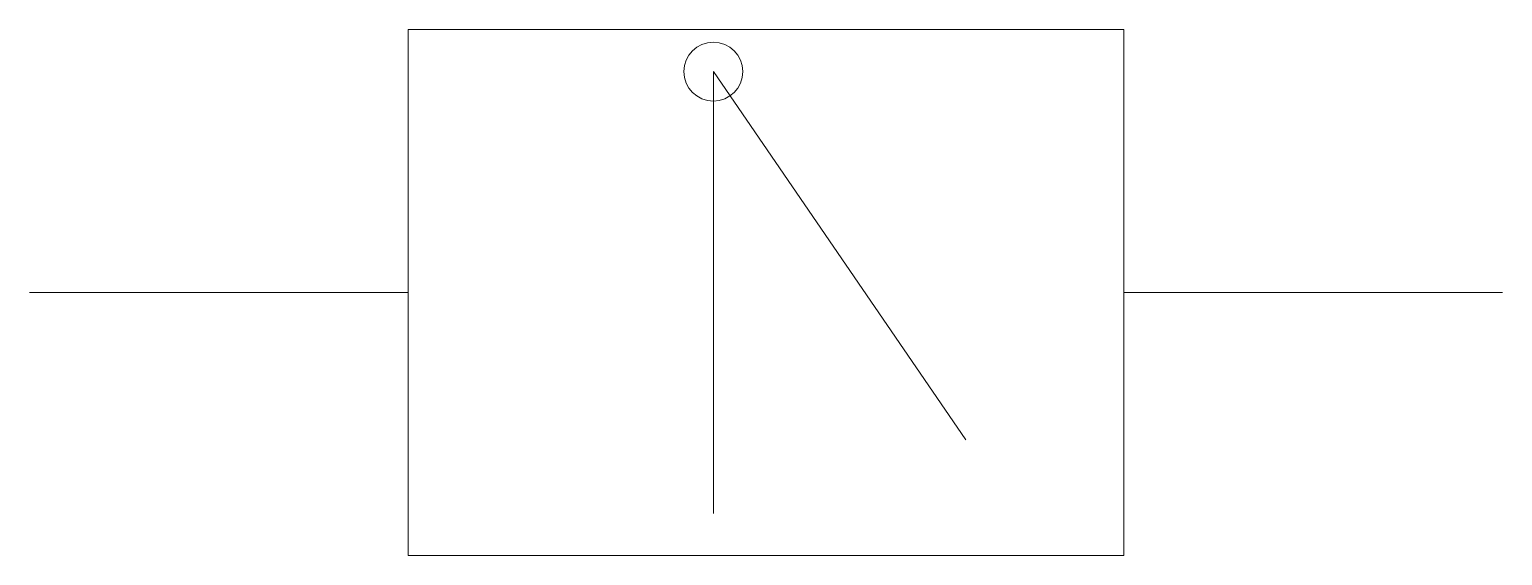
# Model space of a CAD drawing. Header units: millimetres. Extents: x -350 to 350, y -125 to 125.
import ezdxf

# ---------------------------------------------------------------- set-up
doc = ezdxf.new("R2010")
doc.units = ezdxf.units.MM
doc.layers.add('P-FIXT', color=7, linetype='Continuous', lineweight=20, true_color=0x477783)

# ---------------------------------------------------------------- blocks, each defined once
blk = doc.blocks.new('206_PLUMBING_HVAC_SYMBOLS_CHECK_VALVE_SYMBOL')
at = {"layer": 'P-FIXT'}
blk.add_lwpolyline([(-170, -125), (170, -125), (170, 125), (-170, 125)], close=True, dxfattribs=at)
for points in [[(-25, -105), (-25, 105)], [(-25, 105), (95, -70)], [(-350, 0), (-170, 0)], [(170, 0), (350, 0)]]:
    blk.add_lwpolyline(points, dxfattribs=at)
blk.add_circle((-25, 105), 14, dxfattribs=at)

msp = doc.modelspace()

# ---------------------------------------------------------------- block references
msp.add_blockref('206_PLUMBING_HVAC_SYMBOLS_CHECK_VALVE_SYMBOL', (0, 0))

doc.saveas('drawing.dxf')
